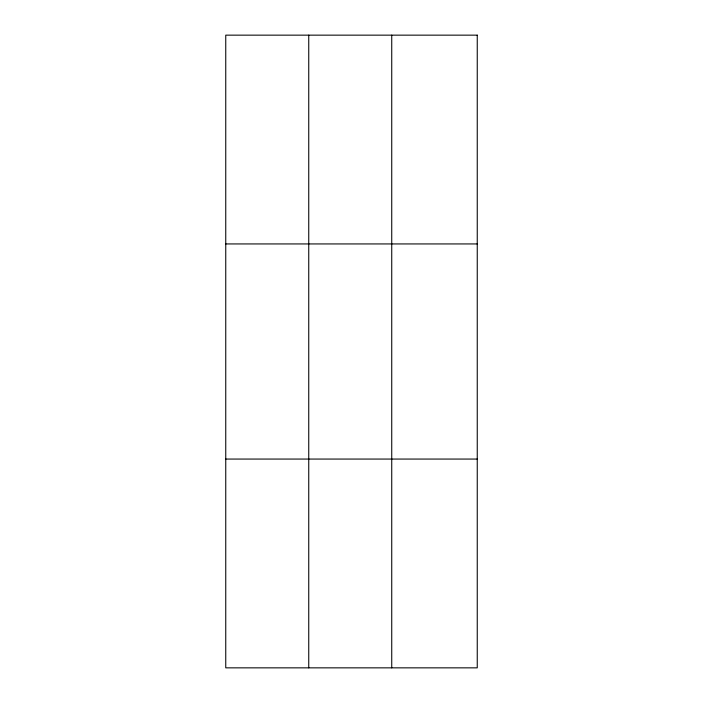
<?xml version="1.0" encoding="UTF-8"?>
<svg xmlns="http://www.w3.org/2000/svg" width="703" height="703" viewBox="0 0 703 703"><rect width="100%" height="100%" fill="white"/><g stroke="black" fill="none" stroke-linecap="round" stroke-linejoin="round"><path stroke-width="1.05" d="M308.749 35.15L308.749 667.85M391.738 35.15L391.738 667.85M225.751 243.941L477.249 243.941M225.751 459.059L477.249 459.059M477.249 35.15L477.249 667.85L225.751 667.85L225.751 35.15L477.249 35.15"/></g></svg>
